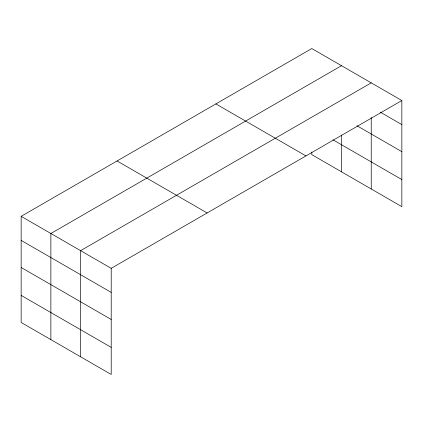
<?xml version="1.0" encoding="UTF-8"?>
<svg xmlns="http://www.w3.org/2000/svg" width="423" height="423" viewBox="0 0 423 423"><rect width="100%" height="100%" fill="white"/><g stroke="black" fill="none" stroke-linecap="round" stroke-linejoin="round"><path stroke-width="0.63" d="M371.23 117.478L371.23 188.981M311.793 152.021L311.793 154.665L401.85 206.657L401.85 100.537L311.793 48.539L21.15 216.343L21.15 322.463L111.207 374.461L111.207 268.335L21.15 216.343M341.514 65.697L50.871 233.501L50.871 339.621M371.23 82.855L80.587 250.659L80.587 356.779M111.207 268.335L401.85 100.537M380.303 112.148L401.85 124.589M356.943 125.742L401.85 151.672M332.938 139.791L401.85 179.574M215.883 103.915L305.94 155.907M117.06 160.967L207.117 212.959M21.15 240.396L111.207 292.388M21.15 267.479L111.207 319.471M21.15 295.381L111.207 347.378M341.514 135.006L341.514 171.823"/></g></svg>
